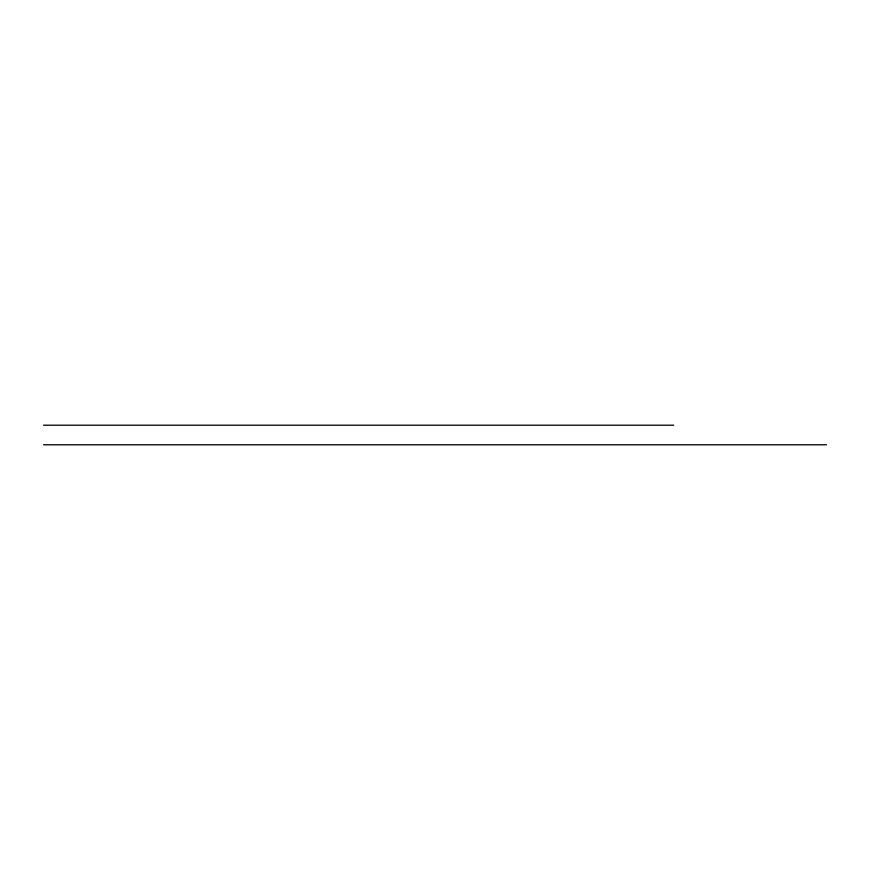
<?xml version="1.0" encoding="UTF-8"?>
<svg xmlns="http://www.w3.org/2000/svg" width="870" height="870" viewBox="0 0 870 870"><rect width="100%" height="100%" fill="white"/><g stroke="black" fill="none" stroke-linecap="round" stroke-linejoin="round"><path stroke-width="1.3" d="M43.5 425.212L673.717 425.212M43.5 444.787L826.5 444.787"/></g></svg>
